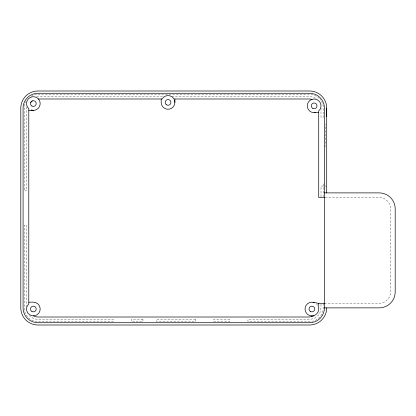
<?xml version="1.0" encoding="UTF-8"?>
<svg xmlns="http://www.w3.org/2000/svg" width="416" height="416" viewBox="0 0 416 416"><rect width="100%" height="100%" fill="white"/><g stroke="black" fill="none" stroke-linecap="round" stroke-linejoin="round"><path stroke-width="0.31" stroke-dasharray="2.08 1.56" d="M323.289 196.82L323.43 182.796M325 147.082L326.03 123.708M26.582 106.824L26.51 190.876L24.227 190.876L24.227 108.124A13.697 13.697 0 0 1 26.057 101.275M36.624 96.782L164.263 96.71M171.834 96.71L309.592 96.71A11.414 11.414 0 0 1 316.082 98.732M323.289 186.04L321.006 186.04L321.006 197.454M325 186.04L326.711 186.04M325.073 197.454L379.22 197.454A11.414 11.414 0 0 1 390.634 208.868L390.634 291.886A11.414 11.414 0 0 1 379.22 303.3L325.073 303.3M323.289 303.3L323.289 307.876A13.697 13.697 0 0 1 309.592 321.573L247.952 321.573L247.952 319.29L309.592 319.29A11.414 11.414 0 0 0 321.006 307.876L321.006 303.3M321.006 108.124L321.006 117.255L323.289 117.255L323.289 108.124A13.697 13.697 0 0 0 320.081 99.315M26.51 307.232L26.51 225.124L24.227 225.124L24.227 307.876A13.697 13.697 0 0 0 37.924 321.573L113.256 321.573L113.256 319.29L37.924 319.29A11.414 11.414 0 0 1 29.635 315.728M319.275 98.436A13.697 13.697 0 0 0 309.592 94.427L37.924 94.427A13.697 13.697 0 0 0 31.075 96.257M316.274 303.774A6.848 6.848 0 0 1 317.803 305.594M142.938 319.29L131.524 319.29L131.524 321.573L142.938 321.573L142.938 319.29M195.442 319.29L156.634 319.29L156.634 321.573L195.442 321.573L195.442 319.29M229.689 319.29L213.71 319.29L213.71 321.573L229.689 321.573L229.689 319.29"/><path stroke-width="0.62" d="M311.865 316.69L311.875 315.869M326.342 116.563L326.711 108.124A17.124 17.124 0 0 0 309.592 91L37.924 91A17.124 17.124 0 0 0 20.8 108.124L20.8 307.876A17.124 17.124 0 0 0 37.924 325L309.592 325A17.124 17.124 0 0 0 326.711 307.876M30.685 102.554L32.354 100.885M314.012 315.869L309.592 317.008L37.924 317.008A9.131 9.131 0 0 1 33.498 315.869M324.574 197.454L318.724 197.454L318.724 110.942A6.848 6.848 0 0 0 312.042 99.325L311.813 99.403A6.848 6.848 0 0 0 307.538 107.614A6.848 6.848 0 0 0 315.344 112.585M324.428 192.889L379.22 192.889A15.98 15.98 0 0 1 395.2 208.868L395.2 291.886A15.98 15.98 0 0 1 379.22 307.866L324.428 307.876A14.841 14.841 0 0 1 309.592 322.717L37.924 322.717A14.841 14.841 0 0 1 23.083 307.876L23.083 108.124A14.841 14.841 0 0 1 37.924 93.283L309.592 93.283A14.841 14.841 0 0 1 324.428 108.124L324.428 307.876M28.792 302.172L33.358 302.172A6.848 6.848 0 0 1 39.936 310.913A6.848 6.848 0 0 1 29.713 314.818A6.848 6.848 0 0 1 28.792 303.914L28.792 108.659A6.848 6.848 0 0 1 28.512 98.712A6.848 6.848 0 0 1 38.459 98.992L162.115 98.992A6.848 6.848 0 0 1 173.982 98.992L309.592 98.992L312.042 99.325M28.792 110.406L33.358 110.406M314.158 112.689L318.724 112.689M324.574 303.3L318.308 303.3L313.061 302.276M38.459 98.992L38.605 99.154A6.848 6.848 0 0 1 31.013 109.99M326.711 108.124L326.711 192.847M318.724 303.3L318.724 309.02A6.848 6.848 0 0 1 311.08 315.822A6.848 6.848 0 0 1 305.209 307.44A6.848 6.848 0 0 1 314.215 302.583M174.897 98.992L174.897 102.414M161.2 98.992L161.2 102.414A6.848 6.848 0 0 0 169.239 109.158A6.848 6.848 0 0 0 174.486 100.074M31.928 106.028A2.855 2.855 0 0 0 36.208 103.558A2.855 2.855 0 0 0 31.928 101.083A2.855 2.855 0 0 0 31.928 106.028M310.445 311.49A2.855 2.855 0 0 0 314.725 309.02A2.855 2.855 0 0 0 310.445 306.55A2.855 2.855 0 0 0 310.445 311.49M31.928 311.49A2.855 2.855 0 0 0 36.208 309.02A2.855 2.855 0 0 0 31.928 306.55A2.855 2.855 0 0 0 31.928 311.49M312.728 108.311A2.855 2.855 0 0 0 317.008 105.841A2.855 2.855 0 0 0 312.728 103.366A2.855 2.855 0 0 0 312.728 108.311M166.213 104.603A2.855 2.855 0 0 0 170.862 102.908A2.855 2.855 0 0 0 167.071 99.731A2.855 2.855 0 0 0 166.213 104.603"/></g></svg>
